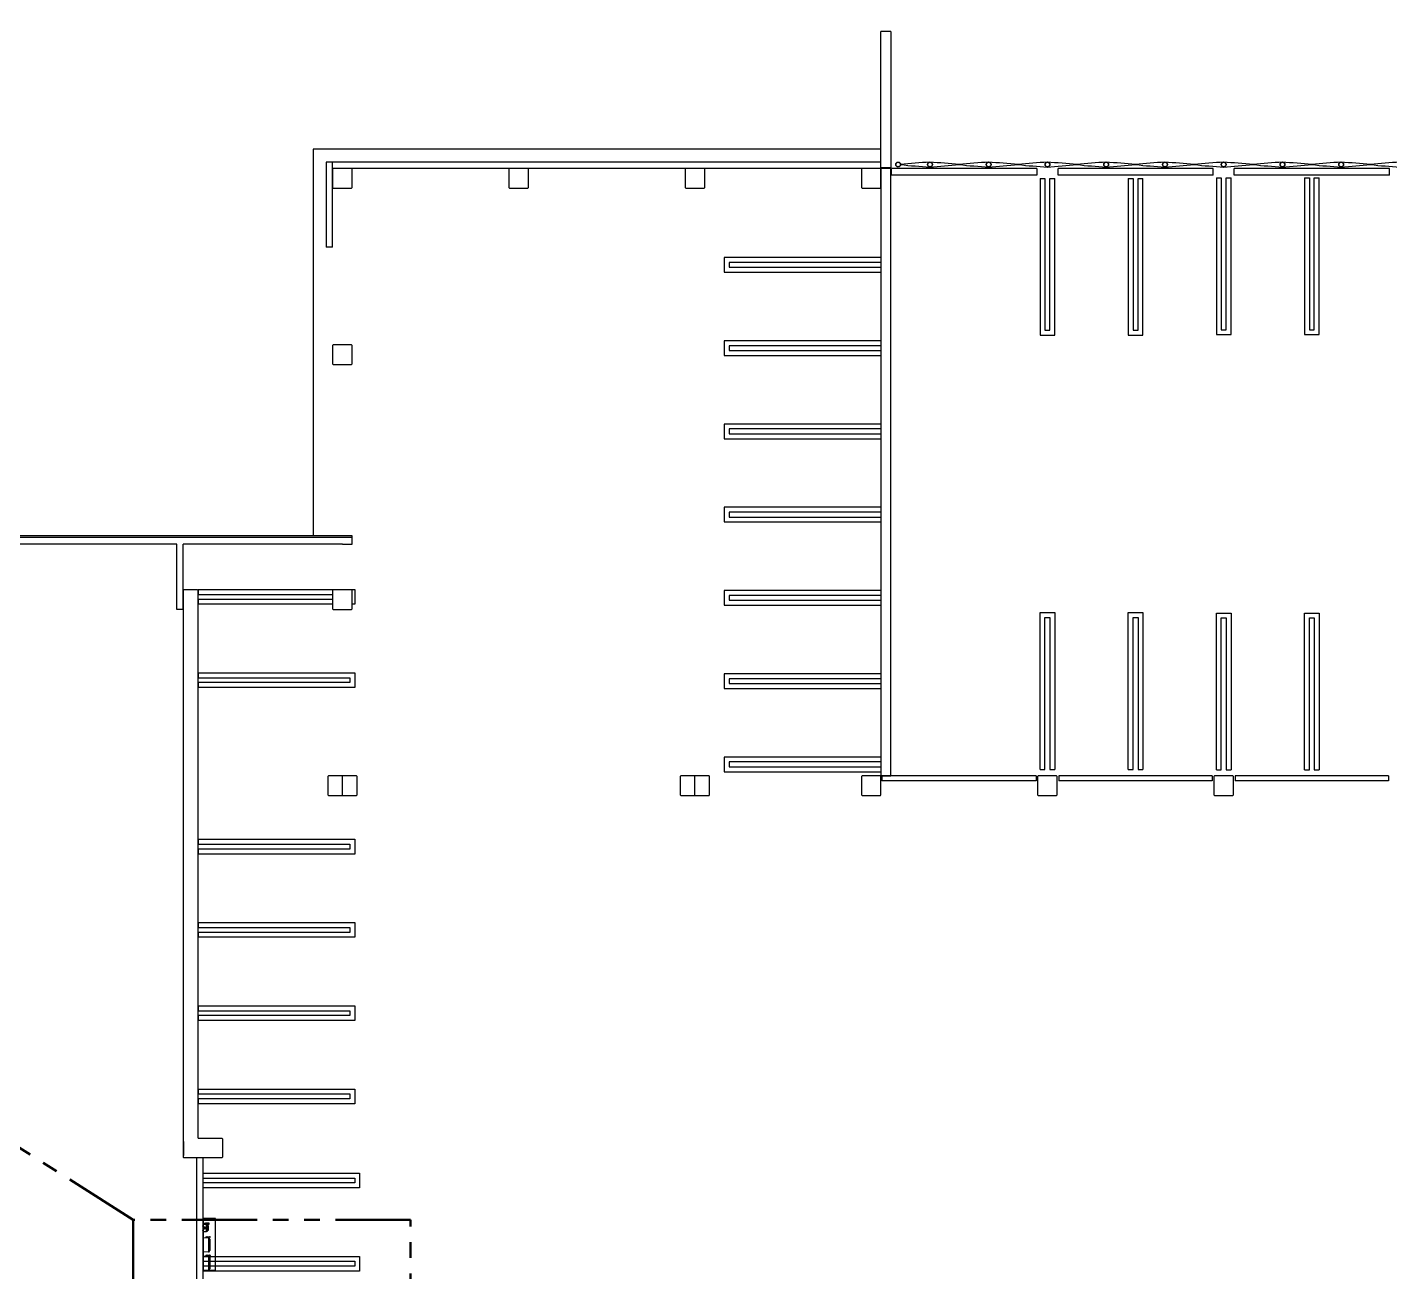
# Model space of a CAD drawing. Extents: x 1.3 to 36.8, y 1.2 to 24.4.
# Drawn here: x 13.25 to 21.94, y 11.61 to 19.55 of the extents above; entities that cross this region are included whole.
import ezdxf

# ---------------------------------------------------------------- set-up
doc = ezdxf.new("R2010")
doc.units = 0
doc.header["$LTSCALE"] = 96
doc.header["$MEASUREMENT"] = 0
for name, pattern in [('DOT', [0.25, 0, -0.25]), ('HIDDEN', [0.375, 0.25, -0.125]), ('PHANTOM', [0.5, 0.25, -0.05, 0.05, -0.05, 0.05, -0.05])]:
    doc.linetypes.add(name, pattern=pattern)
for name, color, linetype in [('A-COLS', 1, 'Continuous'), ('A-FLOR-HRAL', 1, 'Continuous'), ('A-FLOR-OVHD', 2, 'HIDDEN'), ('A-WALL-FULL', 7, 'Continuous'), ('A-WALL-PRHT', 5, 'Continuous'), ('C-PKNG-STRP', 30, 'Continuous'), ('E - Equipment New', 7, 'Continuous'), ('OBJECT1', 1, 'Continuous')]:
    doc.layers.add(name, color=color, linetype=linetype)
doc.layers.add('Annotations', color=250, linetype='Continuous', lineweight=9)
doc.layers.add('CONTINUOUS1', color=7, linetype='Continuous', lineweight=20)
doc.layers.add('NO PLOT - GRID', color=255, linetype='DOT', plot=False)

# ---------------------------------------------------------------- blocks, each defined once
blk = doc.blocks.new('BLOCK')
at = {"layer": 'C-PKNG-STRP'}
for p, q in [((0, 0), (0, -192)), ((0, 0), (6, 0)), ((6, 0), (6, -186)), ((12, -186), (12, 0)), ((12, 0), (18, 0)), ((18, -192), (18, 0)), ((0, -192), (18, -192)), ((6, -186), (12, -186))]:
    blk.add_line(p, q, dxfattribs=at)
blk = doc.blocks.new('*U7')
at = {"layer": 'OBJECT1'}
for p, q in [((-1.3, 5.8), (-2.9, 5.8)), ((-1.3, 3.5), (-1.6, 3.5)), ((-1.3, 4.8), (-1.3, 4.2)), ((2.3, 4.1), (2, 4.3)), ((2.3, 4), (2, 4.2)), ((2.9, 4.1), (2.9, 4.2)), ((3, 4.2), (3, 4.1)), ((3.6, 4.1), (3.9, 4.3)), ((3.6, 4), (3.9, 4.2))]:
    blk.add_line(p, q, dxfattribs=at)
at = {"layer": 'OBJECT1', "flags": 128}
for points in [[(-1.7, 5.8), (-1.8, 7.1), (-1.8, 7.1, 0.414214), (-1.7, 7.2), (-1.7, 7.6), (-1.8, 9, 0.09371), (-1.8, 9.1, 0.094504), (-1.9, 9.1, 0.095609), (-1.9, 9.2, 0.09642), (-2, 9.2), (-2.7, 9.2, 0.398374), (-2.9, 9), (-3, 7.6), (-3, 7.2, 0.414215), (-2.9, 7.1), (-2.7, 7.1), (-2.7, 5.8)], [(2.9, 4.2, 0.382866), (2.3, 3.6, 0.378737), (2.9, 2.9)], [(2.9, 3.1, -0.178298), (2.6, 3.2, -0.178691), (2.4, 3.6, -0.181436), (2.6, 3.9, -0.181839), (2.9, 4.1)], [(3, 2.9, 0.378736), (3.6, 3.6, 0.382865), (3, 4.2)], [(3, 4.1, -0.181839), (3.3, 3.9, -0.181436), (3.4, 3.6, -0.178691), (3.3, 3.2, -0.178297), (3, 3.1)]]:
    blk.add_lwpolyline(points, format="xyb", dxfattribs=at)
for points in [[(-2.9, 4.8), (-3, 4.8), (-3, 4.2), (-2.9, 4.2)], [(-1.3, 3.7), (-1.6, 3.7), (-1.6, 3.2), (-2.9, 3.2), (-2.9, 3.2), (-2.9, 7.1)], [(7.5, 7), (7.5, 6.2), (-1.5, 6.2), (-1.5, 7), (7.5, 7)], [(-1.3, 6.2), (-1.3, 1.9), (7.2, 1.9), (7.2, 6.2)], [(6.6, 7), (5.3, 8.3), (0.7, 8.3), (-0.6, 7)], [(0.9, 1.9), (0.7, 1.6), (0.3, 1.6), (0.1, 1.9)], [(2.9, 2.9), (2.9, 3.1), (2.9, 3.1)], [(3, 2.9), (3, 3.1), (3, 2.9)], [(6.5, 1.9), (6.2, 1.6), (5.9, 1.6), (5.7, 1.9)]]:
    blk.add_lwpolyline(points, dxfattribs=at)
at = {"layer": 'OBJECT1'}
for centre, radius, start, end in [((2.9, 3.9), 1, 167.2549, 265.7903), ((2.9, 3.9), 1, 20.9219, 159.0781), ((2.9, 3.7), 0.752, 155.3621, 264.4127), ((2.9, 3.7), 0.75, 35.3529, 144.6471), ((2.9, 3.9), 1, 274.2101, 12.7451), ((2.9, 3.7), 0.752, 275.5877, 24.6379)]:
    blk.add_arc(centre, radius, start, end, dxfattribs=at)
blk = doc.blocks.new('*U9')
at = {"layer": 'CONTINUOUS1'}
for p, q in [((-1.2, 9.8), (-1.3, 8.7)), ((-1.3, 8.7), (-1.3, 8.4)), ((-1.3, 5.9), (-1.3, 5.4)), ((-1.2, 5.9), (-1.3, 5.9)), ((-1.3, 5.4), (-1.2, 5.4)), ((-1.2, 8.2), (-1, 8.2)), ((0.1, 6.9), (-1.2, 6.9)), ((-1.2, 4.3), (-1.2, 6.9)), ((-0.4, 4.3), (-1.2, 4.3)), ((-0.8, 10), (-1, 10)), ((-1, 8.2), (-1, 6.9)), ((-0.4, 8.7), (-0.6, 9.8)), ((-0.6, 8.2), (-0.5, 8.2)), ((-0.5, 6.9), (-0.6, 8.2)), ((-0.4, 8.3), (-0.4, 8.7)), ((-0.4, 4.8), (-0.4, 4.3)), ((0.1, 4.8), (-0.4, 4.8)), ((0.1, 4.6), (-0.4, 4.6)), ((-0.2, 8.1), (17.5, 8.1)), ((-0.2, 7.3), (-0.2, 8.1)), ((17.5, 7.3), (-0.2, 7.3)), ((0.1, 7.3), (0.1, 0.9)), ((0.1, 5.9), (0.1, 5.4)), ((0.1, 0.9), (17.2, 0.9)), ((2, 9.4), (0.7, 8.1)), ((1.6, 0.6), (1.4, 0.9)), ((2, 0.6), (1.6, 0.6)), ((15.4, 9.4), (2, 9.4)), ((2.2, 0.9), (2, 0.6)), ((16.7, 8.1), (15.4, 9.4)), ((15.9, 0.6), (15.7, 0.9)), ((16.3, 0.6), (15.9, 0.6)), ((16.5, 0.9), (16.3, 0.6)), ((17.2, 0.9), (17.2, 7.3)), ((17.5, 8.1), (17.5, 7.3))]:
    blk.add_line(p, q, dxfattribs=at)
for centre, radius, start, end in [((-1.2, 8.4), 0.125, 180, 270), ((-1, 9.8), 0.208, 90, 176.8842), ((-0.8, 9.8), 0.208, 3.116, 90), ((-0.5, 8.3), 0.125, 270, 0)]:
    blk.add_arc(centre, radius, start, end, dxfattribs=at)

msp = doc.modelspace()

# ---------------------------------------------------------------- linework, layer by layer
at = {"layer": 'A-COLS'}
for p, q in [((15.25808, 14.64966), (15.25808, 14.77466)), ((17.50808, 14.64966), (17.50808, 14.77466))]:
    msp.add_line(p, q, dxfattribs=at)
for points in [[(15.32058, 18.52857), (15.32058, 18.64575), (15.31667, 18.64966), (15.19949, 18.64966), (15.19558, 18.64575), (15.19558, 18.52857), (15.19949, 18.52466), (15.31667, 18.52466)], [(16.44558, 18.52857), (16.44558, 18.64575), (16.44167, 18.64966), (16.32449, 18.64966), (16.32058, 18.64575), (16.32058, 18.52857), (16.32449, 18.52466), (16.44167, 18.52466)], [(17.57058, 18.52857), (17.57058, 18.64575), (17.56667, 18.64966), (17.44949, 18.64966), (17.44558, 18.64575), (17.44558, 18.52857), (17.44949, 18.52466), (17.56667, 18.52466)], [(18.69558, 18.52857), (18.69558, 18.64575), (18.69167, 18.64966), (18.57449, 18.64966), (18.57058, 18.64575), (18.57058, 18.52857), (18.57449, 18.52466), (18.69167, 18.52466)], [(15.32058, 17.40357), (15.32058, 17.52075), (15.31667, 17.52466), (15.19949, 17.52466), (15.19558, 17.52075), (15.19558, 17.40357), (15.19949, 17.39966), (15.31667, 17.39966)], [(15.32058, 15.84107), (15.32058, 15.95825), (15.31667, 15.96216), (15.19949, 15.96216), (15.19558, 15.95825), (15.19558, 15.84107), (15.19949, 15.83716), (15.31667, 15.83716)], [(15.35183, 14.65357), (15.35183, 14.77075), (15.34792, 14.77466), (15.16824, 14.77466), (15.16433, 14.77075), (15.16433, 14.65357), (15.16824, 14.64966), (15.34792, 14.64966)], [(17.60183, 14.65357), (17.60183, 14.77075), (17.59792, 14.77466), (17.41824, 14.77466), (17.41433, 14.77075), (17.41433, 14.65357), (17.41824, 14.64966), (17.59792, 14.64966)], [(18.69558, 14.65357), (18.69558, 14.77075), (18.69167, 14.77466), (18.57449, 14.77466), (18.57058, 14.77075), (18.57058, 14.65357), (18.57449, 14.64966), (18.69167, 14.64966)], [(19.82058, 14.65357), (19.82058, 14.77075), (19.81667, 14.77466), (19.69949, 14.77466), (19.69558, 14.77075), (19.69558, 14.65357), (19.69949, 14.64966), (19.81667, 14.64966)], [(20.94558, 14.65357), (20.94558, 14.77075), (20.94167, 14.77466), (20.82449, 14.77466), (20.82058, 14.77075), (20.82058, 14.65357), (20.82449, 14.64966), (20.94167, 14.64966)]]:
    msp.add_lwpolyline(points, close=True, dxfattribs=at)
at = {"layer": 'A-FLOR-HRAL'}
for centre, radius in [((18.80495, 18.6757), 0.01562), ((18.80495, 18.6757), 0.01432), ((19.00808, 18.6757), 0.01562), ((19.00808, 18.6757), 0.01432), ((19.38308, 18.6757), 0.01562), ((19.38308, 18.6757), 0.01432), ((19.75808, 18.6757), 0.01562), ((19.75808, 18.6757), 0.01432), ((20.13308, 18.6757), 0.01562), ((20.13308, 18.6757), 0.01432), ((20.50808, 18.6757), 0.01562), ((20.50808, 18.6757), 0.01432), ((20.88308, 18.6757), 0.01562), ((20.88308, 18.6757), 0.01432), ((21.25808, 18.6757), 0.01562), ((21.25808, 18.6757), 0.01432), ((21.63308, 18.6757), 0.01562), ((21.63308, 18.6757), 0.01432)]:
    msp.add_circle(centre, radius, dxfattribs=at)
for centre, radius, start, end in [((19.19643, 15.29832), 3.39823, 93.177292, 96.349992), ((19.19643, 22.05309), 3.39823, 263.650008, 266.822708), ((18.46382, 10.97373), 7.73665, 84.57266, 85.977477), ((18.46382, 26.37767), 7.73665, 274.022523, 275.42734), ((19.57143, 15.29832), 3.39823, 93.177292, 96.349992), ((19.57143, 22.05309), 3.39823, 263.650008, 266.822708), ((18.83882, 10.97373), 7.73665, 84.57266, 85.977477), ((18.83882, 26.37767), 7.73665, 274.022523, 275.42734), ((19.94643, 15.29832), 3.39823, 93.177292, 96.349992), ((19.94643, 22.05309), 3.39823, 263.650008, 266.822708), ((19.21382, 10.97373), 7.73665, 84.57266, 85.977477), ((19.21382, 26.37767), 7.73665, 274.022523, 275.42734), ((20.32143, 15.29832), 3.39823, 93.177292, 96.349992), ((20.32143, 22.05309), 3.39823, 263.650008, 266.822708), ((19.58882, 10.97373), 7.73665, 84.57266, 85.977477), ((19.58882, 26.37767), 7.73665, 274.022523, 275.42734), ((20.69643, 15.29832), 3.39823, 93.177292, 96.349992), ((20.69643, 22.05309), 3.39823, 263.650008, 266.822708), ((19.96382, 10.97373), 7.73665, 84.57266, 85.977477), ((19.96382, 26.37767), 7.73665, 274.022523, 275.42734), ((21.07143, 15.29832), 3.39823, 93.177292, 96.349992), ((21.07143, 22.05309), 3.39823, 263.650008, 266.822708), ((20.33882, 10.97373), 7.73665, 84.57266, 85.977477), ((20.33882, 26.37767), 7.73665, 274.022523, 275.42734), ((21.44643, 15.29832), 3.39823, 93.177292, 96.349992), ((21.44643, 22.05309), 3.39823, 263.650008, 266.822708), ((20.71382, 10.97373), 7.73665, 84.57266, 85.977477), ((20.71382, 26.37767), 7.73665, 274.022523, 275.42734), ((21.82143, 15.29832), 3.39823, 93.177292, 96.349992), ((21.82143, 22.05309), 3.39823, 263.650008, 266.822708), ((21.08882, 10.97373), 7.73665, 84.57266, 85.977477), ((21.08882, 26.37767), 7.73665, 274.022523, 275.42734), ((22.19643, 15.29832), 3.39823, 93.177292, 96.349992), ((22.19643, 22.05309), 3.39823, 263.650008, 266.822708)]:
    msp.add_arc(centre, radius, start, end, dxfattribs=at)
at = {"layer": 'A-FLOR-OVHD'}
msp.add_lwpolyline([(18.69558, 18.77466), (15.07065, 18.77466), (15.07065, 16.30591), (15.07065, 16.30591)], dxfattribs=at)
at = {"layer": 'A-WALL-FULL'}
for p, q in [((18.75808, 19.52469), (18.69558, 19.52469)), ((15.32058, 16.30591), (13.07058, 16.30591)), ((15.32058, 16.29549), (13.07058, 16.29549)), ((15.32058, 16.25383), (15.32058, 16.30591)), ((14.20079, 16.25383), (13.07058, 16.25383)), ((14.20079, 15.83716), (14.20079, 16.25383)), ((15.25808, 16.25383), (14.24245, 16.25383)), ((14.24245, 15.83716), (14.24245, 16.25383)), ((15.25808, 16.25383), (15.25808, 16.25383)), ((15.25808, 16.25383), (15.32058, 16.25383)), ((14.24245, 15.95825), (14.24243, 12.35828)), ((14.24636, 15.96216), (14.24245, 15.95825)), ((14.3323, 15.96216), (14.24636, 15.96216)), ((14.3362, 15.95825), (14.3323, 15.96216)), ((14.33618, 12.46216), (14.33618, 15.95828)), ((14.24245, 15.83716), (14.20079, 15.83716)), ((14.24252, 12.44133), (14.24252, 12.35278)), ((14.33618, 12.46216), (14.48855, 12.46216)), ((14.48855, 12.46216), (14.49246, 12.45825)), ((14.49246, 12.45825), (14.49245, 12.35828)), ((14.24243, 12.35828), (14.24245, 12.34107)), ((14.49245, 12.35828), (14.49248, 12.34107)), ((14.24245, 12.34107), (14.24636, 12.33716)), ((14.48858, 12.33716), (14.24636, 12.33716)), ((14.32586, 12.33716), (14.32586, 11.1437)), ((14.36752, 12.33716), (14.36752, 10.56631)), ((14.49248, 12.34107), (14.48858, 12.33716))]:
    msp.add_line(p, q, dxfattribs=at)
msp.add_lwpolyline([(18.75808, 19.52469), (18.75808, 18.65487), (18.69558, 18.65487), (18.69558, 19.52469)], dxfattribs=at)
msp.add_lwpolyline([(18.75808, 14.77466), (18.75808, 18.64966), (18.69558, 18.64966), (18.69558, 14.77466)], close=True, dxfattribs=at)
at = {"layer": 'A-WALL-PRHT'}
for p, q in [((15.19558, 18.14966), (15.19558, 18.69133)), ((18.69558, 18.64966), (15.19558, 18.64966)), ((19.69037, 18.64966), (18.76329, 18.64966)), ((18.76329, 18.60799), (18.76329, 18.64966)), ((19.69037, 18.64966), (19.69037, 18.60799)), ((20.81537, 18.64966), (19.82579, 18.64966)), ((19.82579, 18.60799), (19.82579, 18.64966)), ((20.81537, 18.60799), (20.81537, 18.64966)), ((21.94037, 18.64966), (20.95079, 18.64966)), ((20.95079, 18.60799), (20.95079, 18.64966)), ((21.94037, 18.60799), (21.94037, 18.64966)), ((19.06537, 18.60799), (18.76329, 18.60799)), ((19.69037, 18.60799), (19.00808, 18.60799)), ((20.81537, 18.60799), (19.82579, 18.60799)), ((21.94037, 18.60799), (20.95079, 18.60799)), ((15.19558, 18.14966), (15.15398, 18.14966)), ((19.68516, 14.77466), (18.70079, 14.77466)), ((18.70079, 14.77466), (18.70079, 14.74341)), ((19.68516, 14.74341), (18.70079, 14.74341)), ((19.68516, 14.77466), (19.68516, 14.74341)), ((20.81016, 14.77466), (19.831, 14.77466)), ((19.831, 14.77466), (19.831, 14.74341)), ((20.81016, 14.74341), (19.831, 14.74341)), ((20.81016, 14.77466), (20.81016, 14.74341)), ((21.93516, 14.77466), (20.956, 14.77466)), ((20.956, 14.77466), (20.956, 14.74341)), ((21.93516, 14.74341), (20.956, 14.74341)), ((21.93516, 14.77466), (21.93516, 14.74341))]:
    msp.add_line(p, q, dxfattribs=at)
msp.add_lwpolyline([(18.69558, 18.69133), (15.15398, 18.69133), (15.15398, 18.14966)], dxfattribs=at)
at = {"layer": 'Annotations', "linetype": 'PHANTOM', "lineweight": 50, "ltscale": 0.02}
msp.add_line((13.92263, 11.94063), (9.41385, 14.80585), dxfattribs=at)
msp.add_lwpolyline([(15.69287, 11.94063), (13.92263, 11.94063), (13.92263, 10.1393), (15.69287, 10.1393)], close=True, dxfattribs=at)
at = {"layer": 'C-PKNG-STRP'}
for p, q in [((14.3362, 15.96349), (15.3362, 15.96349)), ((14.3362, 15.96349), (14.3362, 15.93224)), ((14.3362, 15.93224), (15.19558, 15.93224)), ((15.3362, 15.96349), (15.3362, 15.86974)), ((15.19558, 15.90099), (14.3362, 15.90099)), ((14.3362, 15.90099), (14.3362, 15.86974)), ((15.19558, 15.86974), (14.3362, 15.86974)), ((15.3362, 15.86974), (15.32058, 15.86974))]:
    msp.add_line(p, q, dxfattribs=at)
at = {"layer": 'E - Equipment New'}
msp.add_lwpolyline([(14.36888, 11.62111), (14.44745, 11.62111), (14.44745, 11.95047), (14.36888, 11.95047)], close=True, dxfattribs=at)
at = {"layer": 'NO PLOT - GRID'}
for p, q in [((15.09392, 24.28712), (15.09392, 1.26212)), ((21.81892, 24.28712), (21.81892, 1.26212)), ((1.64392, 17.34962), (35.16892, 17.34962)), ((3.00425, 15.03712), (36.52925, 15.03712)), ((1.31347, 13.44562), (34.83847, 13.44562)), ((3.00425, 12.72462), (36.52925, 12.72462))]:
    msp.add_line(p, q, dxfattribs=at)

# ---------------------------------------------------------------- block references
at = {"layer": 'C-PKNG-STRP', "xscale": 0.005208333316844005, "yscale": 0.005208333316844227, "zscale": 0.005208333316844241}
for p in [(19.7112, 18.58781), (20.2737, 18.58781), (20.8362, 18.59031), (21.3987, 18.59031)]:
    msp.add_blockref('BLOCK', p, dxfattribs=at)
at = {"layer": 'C-PKNG-STRP', "yscale": 0.005208333316844227, "zscale": 0.005208333316844241}
for p, xscale, rotation in [((18.69558, 18.08246), 0.005208333316844227, 270), ((18.69558, 17.55121), 0.005208333316844227, 270), ((18.69558, 17.01996), 0.005208333316844227, 270), ((18.69558, 16.48871), 0.005208333316844227, 270), ((18.69558, 15.95746), 0.005208333316844227, 270), ((19.7112, 14.81633), -0.005208333316844005, 180), ((20.2737, 14.81633), -0.005208333316844005, 180), ((20.8362, 14.81383), -0.005208333316844005, 180), ((21.3987, 14.81383), -0.005208333316844005, 180), ((14.3362, 15.43224), -0.005208333316844227, 90), ((18.69558, 15.42621), 0.005208333316844227, 270), ((18.69558, 14.89496), 0.005208333316844227, 270), ((14.3362, 14.36974), -0.005208333316844227, 90), ((14.3362, 13.83849), -0.005208333316844227, 90), ((14.3362, 13.30724), -0.005208333316844227, 90), ((14.3362, 12.77599), -0.005208333316844227, 90), ((14.36752, 12.2395), -0.005208333316844227, 90), ((14.36752, 11.70825), -0.005208333316844227, 90)]:
    msp.add_blockref('BLOCK', p, dxfattribs=dict(at, xscale=xscale, rotation=rotation))
at = {"layer": 'E - Equipment New', "xscale": 0.005208333316844227, "yscale": 0.005208333316844227, "zscale": 0.005208333316844241, "rotation": 270}
for name, p in [('*U7', (14.35902, 11.90522)), ('*U9', (14.36416, 11.82732)), ('*U9', (14.36416, 11.71074))]:
    msp.add_blockref(name, p, dxfattribs=at)

doc.saveas('drawing.dxf')
